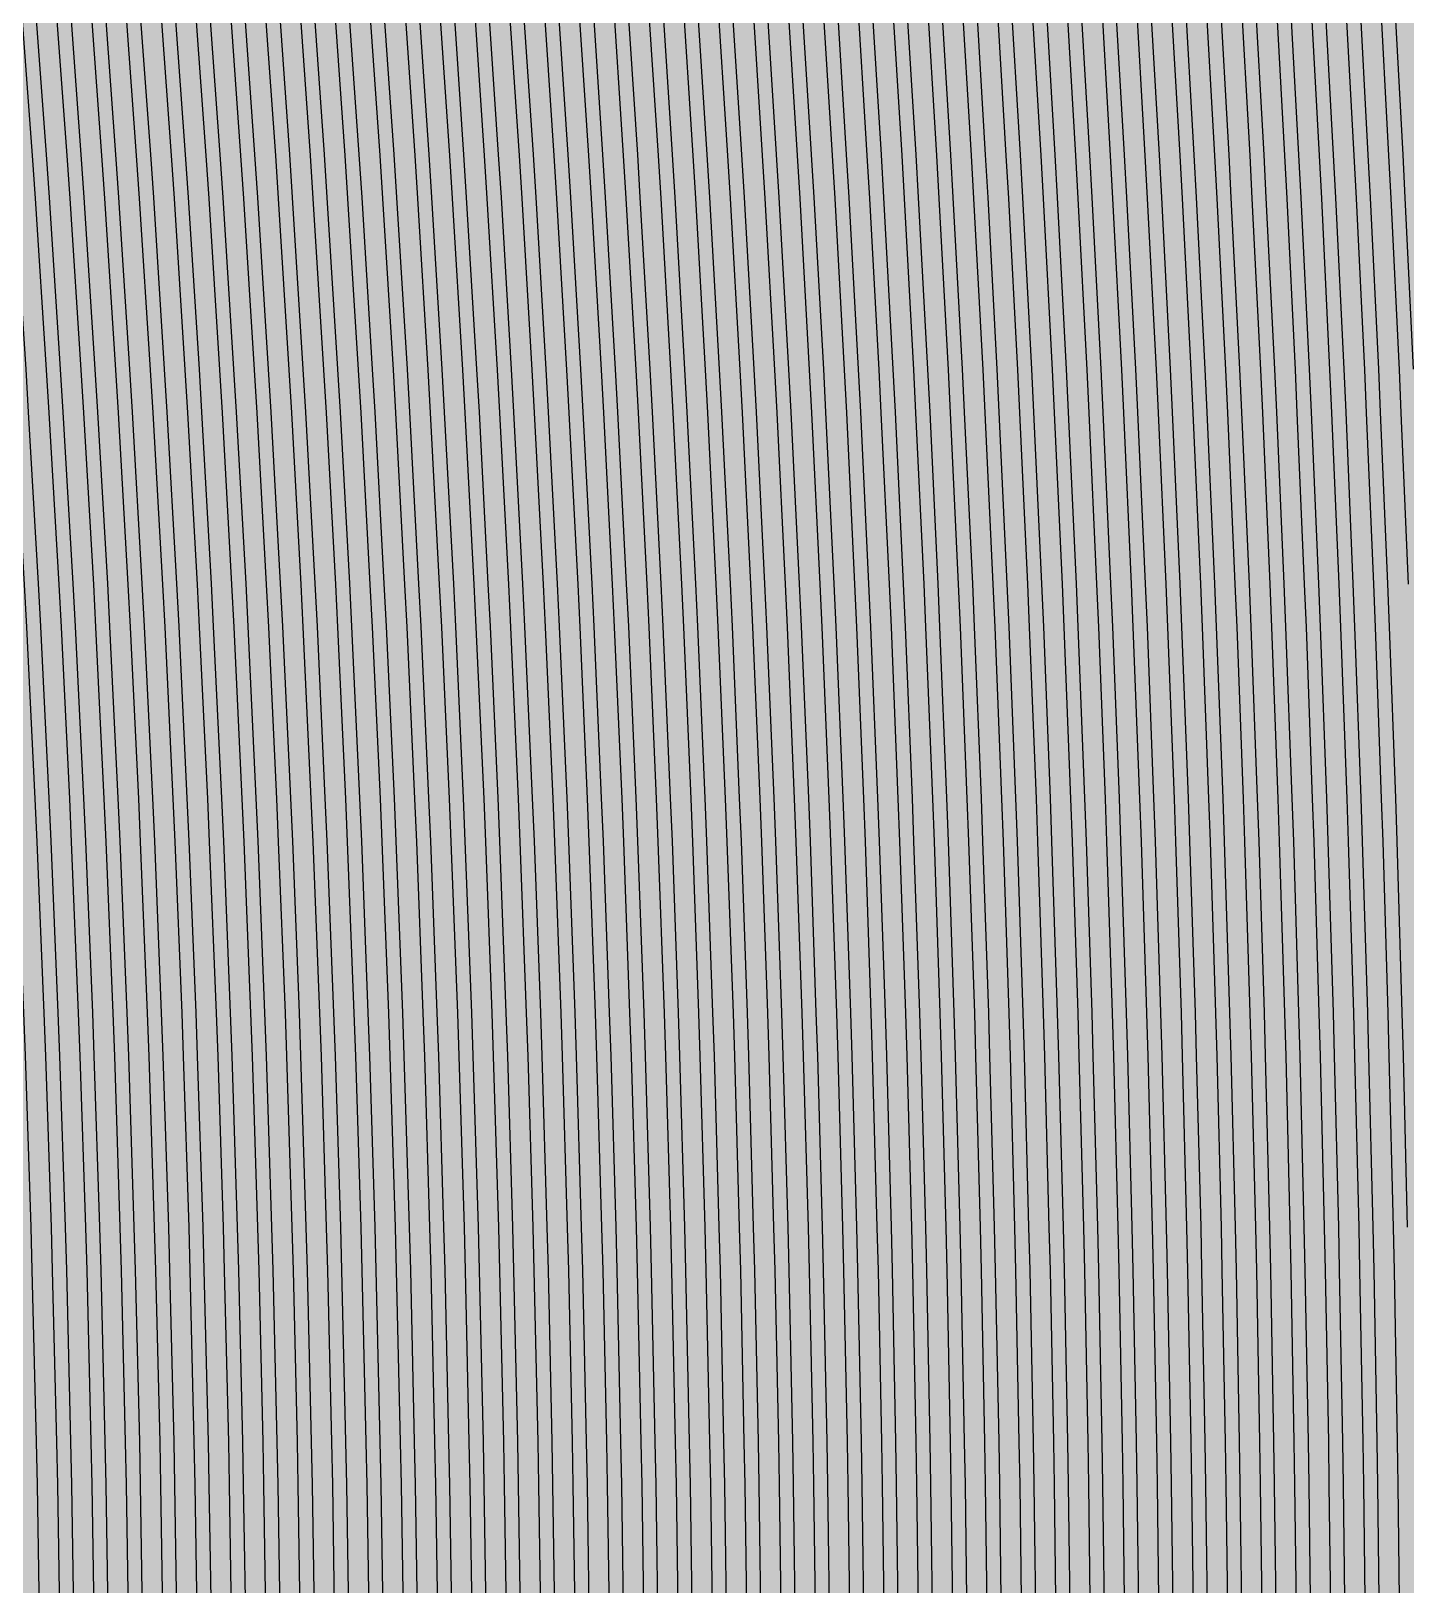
# Model space of a CAD drawing. Header units: metres. Extents: x -7240 to 10960, y -29667 to 1823.
# Drawn here: x 1137.2 to 1337.5, y -17631.3 to -17405 of the extents above; entities that cross this region are included whole.
import ezdxf

# ---------------------------------------------------------------- set-up
doc = ezdxf.new("R2010")
doc.units = ezdxf.units.M
doc.layers.add('Metal1', color=4, linetype='CONTINUOUS')
doc.layers.add('Polyimide', color=7, linetype='CONTINUOUS')

msp = doc.modelspace()

# ---------------------------------------------------------------- hatches: boundary and pattern name
at = {"layer": 'Polyimide'}
msp.add_hatch(color=7, dxfattribs=at).paths.add_polyline_path([(4088.45, -11806.89), (4098.72, -11851.21), (4115.58, -11893.47), (4138.63, -11932.7), (4167.35, -11967.99), (4201.08, -11998.53), (4239.03, -12023.62), (4280.35, -12042.68), (4349.18, -12073.73), (4413.2, -12113.76), (4471.26, -12162.04), (4522.3, -12217.69), (4565.39, -12279.7), (4599.74, -12346.94), (4624.73, -12418.19), (4639.91, -12492.16), (4645, -12567.5), (4639.91, -12642.84), (4624.73, -12716.8), (4599.74, -12788.06), (4565.39, -12855.3), (4522.3, -12917.31), (4471.26, -12972.96), (4413.2, -13021.24), (4349.18, -13061.27), (4280.35, -13092.32), (4239.03, -13111.38), (4201.08, -13136.47), (4167.35, -13167.01), (4138.63, -13202.3), (4115.58, -13241.52), (4098.72, -13283.78), (4088.45, -13328.11), (4085, -13373.48), (4085, -13567.5), (4099.45, -13861.55), (4142.64, -14152.77), (4214.18, -14438.35), (4313.36, -14715.55), (4439.24, -14981.69), (4590.59, -15234.21), (4765.97, -15470.68), (4963.68, -15688.82), (5181.82, -15886.53), (5418.29, -16061.91), (5670.81, -16213.26), (5936.95, -16339.14), (6214.15, -16438.32), (6499.73, -16509.85), (6790.95, -16553.05), (7085, -16567.5), (9960.38, -16567.5), (10038.79, -16571.35), (10116.45, -16582.87), (10192.6, -16601.95), (10266.52, -16628.4), (10337.49, -16661.96), (10404.83, -16702.32), (10467.89, -16749.09), (10526.06, -16801.81), (10578.78, -16859.98), (10625.55, -16923.04), (10665.91, -16990.38), (10699.48, -17061.35), (10725.93, -17135.27), (10745, -17211.43), (10756.52, -17289.08), (10760.38, -17367.5), (10760.38, -21957.3), (10721.61, -22012.91), (10685.97, -22070.59), (10653.58, -22130.14), (10624.53, -22191.39), (10598.92, -22254.16), (10576.82, -22318.25), (10558.3, -22383.46), (10543.41, -22449.6), (10532.21, -22516.46), (10524.72, -22583.84), (10520.97, -22651.53), (10520.97, -22719.32), (10524.72, -22787.01), (10532.21, -22854.38), (10543.41, -22921.24), (10558.3, -22987.38), (10576.82, -23052.6), (10598.92, -23116.68), (10624.53, -23179.45), (10653.58, -23240.71), (10685.97, -23300.26), (10721.61, -23357.93), (10760.38, -23413.54), (10760.38, -28667.5), (10756.52, -28745.91), (10745, -28823.57), (10725.93, -28899.73), (10699.48, -28973.65), (10665.91, -29044.62), (10625.55, -29111.96), (10578.78, -29175.01), (10526.06, -29233.19), (10467.89, -29285.91), (10404.83, -29332.68), (10337.49, -29373.04), (10266.52, -29406.6), (10192.6, -29433.05), (10116.45, -29452.13), (10038.79, -29463.65), (9960.38, -29467.5), (-6239.63, -29467.5), (-6318.04, -29463.65), (-6395.7, -29452.13), (-6471.85, -29433.05), (-6545.77, -29406.6), (-6616.74, -29373.04), (-6684.08, -29332.68), (-6747.14, -29285.91), (-6805.31, -29233.19), (-6858.03, -29175.01), (-6904.8, -29111.96), (-6945.16, -29044.62), (-6978.73, -28973.65), (-7005.18, -28899.73), (-7024.25, -28823.57), (-7035.77, -28745.91), (-7039.63, -28667.5), (-7039.63, -23426.32), (-6999.36, -23370.07), (-6962.33, -23311.63), (-6928.66, -23251.2), (-6898.45, -23188.96), (-6871.81, -23125.12), (-6848.81, -23059.88), (-6829.53, -22993.44), (-6814.04, -22926.02), (-6802.37, -22857.83), (-6794.57, -22789.09), (-6790.67, -22720.02), (-6790.67, -22650.84), (-6794.57, -22581.77), (-6802.37, -22513.03), (-6814.04, -22444.84), (-6829.53, -22377.42), (-6848.81, -22310.98), (-6871.81, -22245.74), (-6898.45, -22181.89), (-6928.66, -22119.66), (-6962.33, -22059.22), (-6999.36, -22000.79), (-7039.63, -21944.54), (-7039.63, -17367.5), (-7035.77, -17289.08), (-7024.25, -17211.43), (-7005.18, -17135.27), (-6978.73, -17061.35), (-6945.16, -16990.38), (-6904.8, -16923.04), (-6858.03, -16859.98), (-6805.31, -16801.81), (-6747.14, -16749.09), (-6684.08, -16702.32), (-6616.74, -16661.96), (-6545.77, -16628.4), (-6471.85, -16601.95), (-6395.7, -16582.87), (-6318.04, -16571.35), (-6239.63, -16567.5), (-3334, -16567.5), (-3039.95, -16553.05), (-2748.73, -16509.85), (-2463.15, -16438.32), (-2185.95, -16339.14), (-1919.81, -16213.26), (-1667.29, -16061.91), (-1430.82, -15886.53), (-1212.68, -15688.82), (-1014.97, -15470.68), (-839.59, -15234.21), (-688.24, -14981.69), (-562.36, -14715.55), (-463.18, -14438.35), (-391.64, -14152.77), (-348.45, -13861.55), (-334, -13567.5), (-334, -13373.48), (-337.45, -13328.11), (-347.72, -13283.78), (-364.58, -13241.52), (-387.63, -13202.3), (-416.35, -13167.01), (-450.08, -13136.47), (-488.03, -13111.38), (-529.35, -13092.32), (-529.35, -13092.32), (-598.18, -13061.27), (-662.2, -13021.24), (-720.26, -12972.96), (-771.3, -12917.31), (-814.39, -12855.3), (-848.74, -12788.06), (-873.73, -12716.8), (-888.91, -12642.84), (-894, -12567.5), (-888.91, -12492.16), (-873.73, -12418.19), (-848.74, -12346.94), (-814.39, -12279.7), (-771.3, -12217.69), (-720.26, -12162.04), (-662.2, -12113.76), (-598.18, -12073.73), (-529.35, -12042.68), (-488.03, -12023.62), (-450.08, -11998.53), (-416.35, -11967.99), (-387.63, -11932.7), (-364.58, -11893.47), (-347.72, -11851.21), (-337.45, -11806.89), (-334, -11761.52), (-334, -11074.31), (-337.45, -11028.94), (-347.72, -10984.62), (-364.58, -10942.36), (-387.63, -10903.13), (-416.35, -10867.84), (-450.08, -10837.3), (-488.03, -10812.21), (-529.35, -10793.16), (-529.35, -10793.16), (-598.18, -10762.1), (-662.2, -10722.07), (-720.26, -10673.8), (-771.3, -10618.15), (-814.39, -10556.13), (-848.74, -10488.89), (-873.73, -10417.64), (-888.91, -10343.67), (-894, -10268.33), (-888.91, -10192.99), (-873.73, -10119.03), (-848.74, -10047.77), (-814.39, -9980.53), (-771.3, -9918.52), (-720.26, -9862.87), (-662.2, -9814.59), (-598.18, -9774.56), (-529.35, -9743.51), (-488.03, -9724.45), (-450.08, -9699.36), (-416.35, -9668.82), (-387.63, -9633.53), (-364.58, -9594.31), (-347.72, -9552.05), (-337.45, -9507.72), (-334, -9462.35), (-334, -8775.14), (-337.45, -8729.78), (-347.72, -8685.45), (-364.58, -8643.19), (-387.63, -8603.96), (-416.35, -8568.68), (-450.08, -8538.14), (-488.03, -8513.05), (-529.35, -8493.99), (-529.35, -8493.99), (-598.18, -8462.94), (-662.2, -8422.91), (-720.26, -8374.63), (-771.3, -8318.98), (-814.39, -8256.97), (-848.74, -8189.73), (-873.73, -8118.47), (-888.91, -8044.5), (-894, -7969.17), (-888.91, -7893.83), (-873.73, -7819.86), (-848.74, -7748.61), (-814.39, -7681.36), (-771.3, -7619.35), (-720.26, -7563.7), (-662.2, -7515.42), (-598.18, -7475.4), (-529.35, -7444.34), (-529.35, -7444.34), (-488.03, -7425.28), (-450.08, -7400.2), (-416.35, -7369.66), (-387.63, -7334.37), (-364.58, -7295.14), (-347.72, -7252.88), (-337.45, -7208.56), (-334, -7163.19), (-334, -6475.98), (-337.45, -6430.61), (-347.72, -6386.29), (-364.58, -6344.02), (-387.63, -6304.8), (-416.35, -6269.51), (-450.08, -6238.97), (-488.03, -6213.88), (-529.35, -6194.82), (-529.35, -6194.82), (-598.18, -6163.77), (-662.2, -6123.74), (-720.26, -6075.46), (-771.3, -6019.81), (-814.39, -5957.8), (-848.74, -5890.56), (-873.73, -5819.31), (-888.91, -5745.34), (-894, -5670), (-888.91, -5594.66), (-873.73, -5520.69), (-848.74, -5449.44), (-814.39, -5382.2), (-771.3, -5320.19), (-720.26, -5264.54), (-662.2, -5216.26), (-598.18, -5176.23), (-529.35, -5145.18), (-529.35, -5145.18), (-488.03, -5126.12), (-450.08, -5101.03), (-416.35, -5070.49), (-387.63, -5035.2), (-364.58, -4995.98), (-347.72, -4953.71), (-337.45, -4909.39), (-334, -4864.02), (-334, 380), (-334, 1522.5), (-289, 1522.5), (-288.78, 1515.63), (-288.1, 1508.79), (-286.98, 1502.02), (-285.42, 1495.32), (-283.43, 1488.75), (-281.01, 1482.32), (-278.17, 1476.06), (-274.93, 1470), (-271.3, 1464.17), (-267.3, 1458.58), (-262.94, 1453.27), (-258.25, 1448.25), (-253.23, 1443.56), (-247.92, 1439.2), (-242.33, 1435.2), (-236.5, 1431.57), (-230.44, 1428.33), (-224.18, 1425.49), (-217.75, 1423.07), (-211.18, 1421.08), (-204.48, 1419.52), (-197.71, 1418.4), (-190.87, 1417.72), (-184, 1417.5), (-177.13, 1417.72), (-170.29, 1418.4), (-163.52, 1419.52), (-156.82, 1421.08), (-150.25, 1423.07), (-143.82, 1425.49), (-137.56, 1428.33), (-131.5, 1431.57), (-125.67, 1435.2), (-120.08, 1439.2), (-114.77, 1443.56), (-109.75, 1448.25), (-105.06, 1453.27), (-100.7, 1458.58), (-96.7, 1464.17), (-93.07, 1470), (-89.83, 1476.06), (-86.99, 1482.32), (-84.57, 1488.75), (-82.58, 1495.32), (-81.02, 1502.02), (-79.9, 1508.79), (-79.22, 1515.63), (-79, 1522.5), (1786, 1522.5), (3835, 1522.5), (3835.21, 1529.04), (3835.86, 1535.55), (3836.92, 1542.01), (3838.41, 1548.38), (3840.31, 1554.64), (3842.61, 1560.77), (3845.31, 1566.73), (3848.4, 1572.5), (3851.85, 1578.06), (3855.66, 1583.38), (3859.82, 1588.43), (3864.29, 1593.21), (3869.07, 1597.68), (3874.12, 1601.84), (3879.44, 1605.65), (3885, 1609.1), (3890.77, 1612.19), (3896.73, 1614.89), (3902.86, 1617.19), (3909.12, 1619.09), (3915.49, 1620.58), (3921.95, 1621.64), (3928.46, 1622.29), (3935, 1622.5), (3941.54, 1622.29), (3948.05, 1621.64), (3954.51, 1620.58), (3960.88, 1619.09), (3967.14, 1617.19), (3973.27, 1614.89), (3979.23, 1612.19), (3985, 1609.1), (3990.56, 1605.65), (3995.88, 1601.84), (4000.93, 1597.68), (4005.71, 1593.21), (4010.18, 1588.43), (4014.34, 1583.38), (4018.15, 1578.06), (4021.6, 1572.5), (4024.69, 1566.73), (4027.39, 1560.77), (4029.69, 1554.64), (4031.59, 1548.38), (4033.08, 1542.01), (4034.14, 1535.55), (4034.79, 1529.04), (4035, 1522.5), (4085, 1522.5), (4085, 380), (4085, 330), (4085, -4864.02), (4088.45, -4909.39), (4098.72, -4953.71), (4115.58, -4995.98), (4138.63, -5035.2), (4167.35, -5070.49), (4201.08, -5101.03), (4239.03, -5126.12), (4280.35, -5145.18), (4280.35, -5145.18), (4349.18, -5176.23), (4413.2, -5216.26), (4471.26, -5264.54), (4522.3, -5320.19), (4565.39, -5382.2), (4599.74, -5449.44), (4624.73, -5520.69), (4639.91, -5594.66), (4645, -5670), (4639.91, -5745.34), (4624.73, -5819.31), (4599.74, -5890.56), (4565.39, -5957.8), (4522.3, -6019.81), (4471.26, -6075.46), (4413.2, -6123.74), (4349.18, -6163.77), (4280.35, -6194.82), (4239.03, -6213.88), (4201.08, -6238.97), (4167.35, -6269.51), (4138.63, -6304.8), (4115.58, -6344.02), (4098.72, -6386.29), (4088.45, -6430.61), (4085, -6475.98), (4085, -11761.52), (4088.45, -11806.89)])

# ---------------------------------------------------------------- linework, layer by layer
at = {"layer": 'Metal1'}
for points in [[(1127.38, -17397.95), (1129.25, -17422.94), (1129.7, -17429.2), (1131.36, -17454.19), (1131.75, -17460.45), (1133.2, -17485.44), (1133.54, -17491.7), (1134.78, -17516.69), (1135.07, -17522.95), (1136.11, -17547.94), (1136.34, -17554.19), (1137.17, -17579.19), (1137.35, -17585.44), (1137.97, -17610.44), (1138.1, -17616.69), (1138.51, -17641.69), (1138.59, -17647.94), (1138.8, -17672.94), (1138.82, -17679.19), (1138.87, -17704.18), (1138.87, -18191.69)], [(1141.87, -18191.69), (1141.87, -17704.18), (1141.82, -17679.19), (1141.8, -17672.95), (1141.59, -17647.96), (1141.52, -17641.72), (1141.11, -17616.73), (1140.98, -17610.48), (1140.36, -17585.5), (1140.19, -17579.25), (1139.37, -17554.26), (1139.14, -17548.02), (1138.11, -17523.03), (1137.83, -17516.78), (1136.6, -17491.8), (1136.26, -17485.55), (1134.83, -17460.57), (1134.44, -17454.32), (1132.8, -17429.34), (1132.36, -17423.09), (1130.51, -17398.11)], [(1132.5, -17397.95), (1134.35, -17422.94), (1134.79, -17429.2), (1136.44, -17454.19), (1136.82, -17460.45), (1138.26, -17485.44), (1138.59, -17491.7), (1139.83, -17516.69), (1140.11, -17522.95), (1141.13, -17547.94), (1141.36, -17554.2), (1142.18, -17579.19), (1142.36, -17585.44), (1142.98, -17610.44), (1143.11, -17616.69), (1143.52, -17641.69), (1143.59, -17647.94), (1143.8, -17672.94), (1143.82, -17679.19), (1143.87, -17704.18), (1143.87, -18191.69)], [(1146.88, -18191.69), (1146.88, -17704.18), (1146.82, -17679.19), (1146.8, -17672.95), (1146.59, -17647.96), (1146.52, -17641.72), (1146.11, -17616.73), (1145.98, -17610.48), (1145.37, -17585.5), (1145.2, -17579.25), (1144.38, -17554.26), (1144.15, -17548.02), (1143.13, -17523.03), (1142.85, -17516.78), (1141.63, -17491.8), (1141.3, -17485.55), (1139.87, -17460.57), (1139.49, -17454.32), (1137.85, -17429.34), (1137.42, -17423.09), (1135.58, -17398.11)], [(1137.57, -17397.95), (1139.41, -17422.94), (1139.85, -17429.2), (1141.48, -17454.19), (1141.87, -17460.45), (1143.3, -17485.44), (1143.63, -17491.7), (1144.85, -17516.69), (1145.13, -17522.95), (1146.15, -17547.94), (1146.38, -17554.2), (1147.2, -17579.19), (1147.37, -17585.44), (1147.98, -17610.44), (1148.11, -17616.69), (1148.52, -17641.69), (1148.59, -17647.94), (1148.8, -17672.94), (1148.82, -17679.19), (1148.88, -17704.18), (1148.88, -18191.69)], [(1151.87, -18191.69), (1151.87, -17704.18), (1151.82, -17679.19), (1151.8, -17672.95), (1151.6, -17647.96), (1151.52, -17641.72), (1151.12, -17616.73), (1150.99, -17610.48), (1150.38, -17585.5), (1150.21, -17579.25), (1149.4, -17554.26), (1149.17, -17548.02), (1148.16, -17523.03), (1147.88, -17516.78), (1146.67, -17491.8), (1146.34, -17485.55), (1144.92, -17460.57), (1144.54, -17454.32), (1142.91, -17429.34), (1142.48, -17423.09), (1140.65, -17398.1)], [(1142.65, -17397.95), (1144.48, -17422.94), (1144.91, -17429.2), (1146.53, -17454.19), (1146.91, -17460.45), (1148.33, -17485.44), (1148.66, -17491.7), (1149.88, -17516.69), (1150.16, -17522.95), (1151.17, -17547.94), (1151.4, -17554.2), (1152.21, -17579.19), (1152.38, -17585.44), (1152.99, -17610.44), (1153.12, -17616.69), (1153.52, -17641.69), (1153.6, -17647.94), (1153.8, -17672.94), (1153.82, -17679.19), (1153.87, -17704.18), (1153.87, -18191.69)], [(1156.87, -18191.69), (1156.87, -17704.18), (1156.82, -17679.19), (1156.8, -17672.95), (1156.6, -17647.96), (1156.52, -17641.72), (1156.12, -17616.73), (1156, -17610.48), (1155.39, -17585.5), (1155.22, -17579.25), (1154.41, -17554.26), (1154.19, -17548.02), (1153.18, -17523.03), (1152.91, -17516.78), (1151.7, -17491.8), (1151.37, -17485.55), (1149.96, -17460.57), (1149.58, -17454.32), (1147.97, -17429.34), (1147.54, -17423.09), (1145.73, -17398.1)], [(1147.72, -17397.95), (1149.54, -17422.94), (1149.97, -17429.2), (1151.58, -17454.19), (1151.96, -17460.45), (1153.37, -17485.44), (1153.7, -17491.7), (1154.9, -17516.69), (1155.18, -17522.95), (1156.19, -17547.94), (1156.41, -17554.2), (1157.22, -17579.19), (1157.39, -17585.44), (1158, -17610.44), (1158.12, -17616.69), (1158.52, -17641.69), (1158.6, -17647.94), (1158.8, -17672.94), (1158.82, -17679.19), (1158.87, -17704.18), (1158.87, -18191.69)], [(1161.87, -18191.69), (1161.87, -17704.18), (1161.82, -17679.19), (1161.8, -17672.95), (1161.6, -17647.96), (1161.53, -17641.72), (1161.13, -17616.73), (1161, -17610.48), (1160.4, -17585.5), (1160.23, -17579.25), (1159.43, -17554.26), (1159.21, -17548.02), (1158.21, -17523.03), (1157.93, -17516.78), (1156.73, -17491.8), (1156.41, -17485.55), (1155.01, -17460.57), (1154.63, -17454.32), (1153.03, -17429.34), (1152.6, -17423.08), (1150.8, -17398.1)], [(1152.79, -17397.96), (1154.6, -17422.94), (1155.03, -17429.2), (1156.63, -17454.19), (1157, -17460.45), (1158.41, -17485.44), (1158.73, -17491.7), (1159.93, -17516.69), (1160.21, -17522.95), (1161.2, -17547.94), (1161.43, -17554.2), (1162.23, -17579.19), (1162.4, -17585.44), (1163, -17610.44), (1163.13, -17616.69), (1163.53, -17641.69), (1163.6, -17647.94), (1163.8, -17672.94), (1163.82, -17679.19), (1163.87, -17704.18), (1163.87, -18191.69)], [(1166.88, -18191.69), (1166.88, -17704.18), (1166.83, -17679.19), (1166.8, -17672.95), (1166.6, -17647.96), (1166.53, -17641.72), (1166.13, -17616.73), (1166.01, -17610.48), (1165.41, -17585.5), (1165.24, -17579.25), (1164.45, -17554.26), (1164.22, -17548.02), (1163.23, -17523.03), (1162.96, -17516.78), (1161.77, -17491.8), (1161.44, -17485.55), (1160.05, -17460.57), (1159.68, -17454.32), (1158.09, -17429.33), (1157.67, -17423.08), (1155.87, -17398.1)], [(1157.87, -17397.96), (1159.66, -17422.95), (1160.08, -17429.2), (1161.68, -17454.19), (1162.05, -17460.45), (1163.44, -17485.44), (1163.76, -17491.7), (1164.96, -17516.69), (1165.23, -17522.95), (1166.22, -17547.94), (1166.45, -17554.2), (1167.24, -17579.19), (1167.41, -17585.44), (1168.01, -17610.44), (1168.13, -17616.69), (1168.53, -17641.69), (1168.6, -17647.94), (1168.8, -17672.94), (1168.83, -17679.19), (1168.88, -17704.18), (1168.88, -18191.69)], [(1171.88, -18191.69), (1171.88, -17704.18), (1171.83, -17679.19), (1171.8, -17672.95), (1171.6, -17647.96), (1171.53, -17641.72), (1171.14, -17616.73), (1171.01, -17610.48), (1170.42, -17585.5), (1170.25, -17579.25), (1169.46, -17554.26), (1169.24, -17548.02), (1168.26, -17523.03), (1167.98, -17516.78), (1166.8, -17491.8), (1166.48, -17485.55), (1165.1, -17460.57), (1164.73, -17454.32), (1163.15, -17429.33), (1162.73, -17423.08), (1160.95, -17398.1)], [(1162.94, -17397.96), (1164.72, -17422.95), (1165.14, -17429.2), (1166.72, -17454.19), (1167.1, -17460.45), (1168.48, -17485.44), (1168.8, -17491.7), (1169.98, -17516.69), (1170.25, -17522.95), (1171.24, -17547.94), (1171.46, -17554.2), (1172.25, -17579.19), (1172.42, -17585.44), (1173.01, -17610.44), (1173.14, -17616.69), (1173.53, -17641.69), (1173.6, -17647.94), (1173.8, -17672.94), (1173.83, -17679.19), (1173.88, -17704.18), (1173.88, -18191.69)], [(1176.87, -18191.69), (1176.87, -17704.18), (1176.83, -17679.19), (1176.8, -17672.95), (1176.61, -17647.96), (1176.53, -17641.72), (1176.14, -17616.73), (1176.02, -17610.48), (1175.43, -17585.5), (1175.26, -17579.25), (1174.48, -17554.26), (1174.26, -17548.02), (1173.28, -17523.03), (1173.01, -17516.78), (1171.84, -17491.8), (1171.52, -17485.55), (1170.14, -17460.57), (1169.78, -17454.32), (1168.21, -17429.33), (1167.79, -17423.08), (1166.02, -17398.1)], [(1168.01, -17397.96), (1169.78, -17422.95), (1170.2, -17429.2), (1171.77, -17454.19), (1172.14, -17460.45), (1173.51, -17485.44), (1173.83, -17491.7), (1175.01, -17516.69), (1175.28, -17522.95), (1176.26, -17547.94), (1176.48, -17554.2), (1177.26, -17579.19), (1177.43, -17585.44), (1178.02, -17610.44), (1178.14, -17616.69), (1178.53, -17641.69), (1178.61, -17647.94), (1178.8, -17672.94), (1178.83, -17679.19), (1178.87, -17704.18), (1178.87, -18191.69)], [(1181.88, -18191.69), (1181.88, -17704.18), (1181.83, -17679.19), (1181.8, -17672.95), (1181.61, -17647.96), (1181.53, -17641.72), (1181.15, -17616.73), (1181.02, -17610.48), (1180.44, -17585.5), (1180.27, -17579.25), (1179.5, -17554.26), (1179.28, -17548.02), (1178.3, -17523.03), (1178.04, -17516.78), (1176.87, -17491.8), (1176.55, -17485.55), (1175.19, -17460.57), (1174.82, -17454.32), (1173.26, -17429.33), (1172.85, -17423.08), (1171.09, -17398.1)], [(1173.09, -17397.96), (1174.84, -17422.95), (1175.26, -17429.2), (1176.82, -17454.2), (1177.19, -17460.45), (1178.55, -17485.44), (1178.87, -17491.7), (1180.03, -17516.69), (1180.3, -17522.95), (1181.28, -17547.94), (1181.49, -17554.2), (1182.27, -17579.19), (1182.44, -17585.44), (1183.02, -17610.44), (1183.15, -17616.69), (1183.53, -17641.69), (1183.61, -17647.94), (1183.8, -17672.94), (1183.83, -17679.19), (1183.88, -17704.18), (1183.88, -18191.69)], [(1186.88, -18191.69), (1186.88, -17704.18), (1186.83, -17679.19), (1186.8, -17672.95), (1186.61, -17647.96), (1186.54, -17641.72), (1186.15, -17616.73), (1186.03, -17610.48), (1185.45, -17585.49), (1185.28, -17579.25), (1184.51, -17554.26), (1184.29, -17548.02), (1183.33, -17523.03), (1183.06, -17516.78), (1181.9, -17491.8), (1181.59, -17485.55), (1180.23, -17460.57), (1179.87, -17454.32), (1178.32, -17429.33), (1177.91, -17423.08), (1176.16, -17398.1)], [(1178.16, -17397.96), (1179.91, -17422.95), (1180.32, -17429.21), (1181.87, -17454.2), (1182.23, -17460.45), (1183.59, -17485.44), (1183.9, -17491.7), (1185.06, -17516.69), (1185.33, -17522.95), (1186.29, -17547.94), (1186.51, -17554.2), (1187.28, -17579.19), (1187.45, -17585.44), (1188.03, -17610.44), (1188.15, -17616.69), (1188.54, -17641.69), (1188.61, -17647.94), (1188.8, -17672.94), (1188.83, -17679.19), (1188.88, -17704.18), (1188.88, -18191.69)], [(1191.88, -18191.69), (1191.88, -17704.18), (1191.83, -17679.19), (1191.8, -17672.95), (1191.61, -17647.96), (1191.54, -17641.72), (1191.16, -17616.73), (1191.04, -17610.48), (1190.46, -17585.49), (1190.29, -17579.25), (1189.53, -17554.26), (1189.31, -17548.01), (1188.35, -17523.03), (1188.09, -17516.78), (1186.94, -17491.8), (1186.63, -17485.55), (1185.28, -17460.56), (1184.92, -17454.32), (1183.38, -17429.33), (1182.97, -17423.08), (1181.24, -17398.1)], [(1183.23, -17397.96), (1184.97, -17422.95), (1185.38, -17429.21), (1186.92, -17454.2), (1187.28, -17460.45), (1188.62, -17485.44), (1188.94, -17491.7), (1190.09, -17516.69), (1190.35, -17522.95), (1191.31, -17547.94), (1191.53, -17554.2), (1192.29, -17579.19), (1192.46, -17585.44), (1193.04, -17610.44), (1193.16, -17616.69), (1193.54, -17641.69), (1193.61, -17647.94), (1193.8, -17672.94), (1193.83, -17679.19), (1193.88, -17704.18), (1193.88, -18191.69)], [(1196.87, -18191.69), (1196.87, -17704.18), (1196.83, -17679.19), (1196.8, -17672.95), (1196.61, -17647.96), (1196.54, -17641.71), (1196.16, -17616.73), (1196.04, -17610.48), (1195.48, -17585.49), (1195.31, -17579.25), (1194.55, -17554.26), (1194.34, -17548.01), (1193.39, -17523.03), (1193.12, -17516.78), (1191.98, -17491.8), (1191.67, -17485.55), (1190.34, -17460.56), (1189.99, -17454.31), (1188.46, -17429.33), (1188.06, -17423.08), (1186.34, -17398.1)], [(1188.33, -17397.96), (1190.05, -17422.95), (1190.46, -17429.21), (1191.98, -17454.2), (1192.34, -17460.45), (1193.67, -17485.45), (1193.98, -17491.7), (1195.12, -17516.69), (1195.38, -17522.95), (1196.33, -17547.94), (1196.55, -17554.2), (1197.31, -17579.19), (1197.47, -17585.45), (1198.04, -17610.44), (1198.16, -17616.69), (1198.54, -17641.69), (1198.61, -17647.94), (1198.8, -17672.94), (1198.83, -17679.19), (1198.87, -17704.18), (1198.87, -18191.69)], [(1201.88, -18191.69), (1201.88, -17704.18), (1201.83, -17679.19), (1201.8, -17672.95), (1201.62, -17647.96), (1201.55, -17641.71), (1201.17, -17616.73), (1201.05, -17610.48), (1200.49, -17585.49), (1200.33, -17579.25), (1199.58, -17554.26), (1199.36, -17548.01), (1198.43, -17523.03), (1198.17, -17516.78), (1197.04, -17491.8), (1196.73, -17485.55), (1195.42, -17460.56), (1195.06, -17454.31), (1193.56, -17429.33), (1193.16, -17423.08), (1191.46, -17398.1)], [(1193.45, -17397.96), (1195.15, -17422.95), (1195.55, -17429.21), (1197.06, -17454.2), (1197.41, -17460.45), (1198.73, -17485.45), (1199.04, -17491.7), (1200.17, -17516.69), (1200.42, -17522.95), (1201.36, -17547.94), (1201.57, -17554.2), (1202.33, -17579.19), (1202.49, -17585.45), (1203.05, -17610.44), (1203.17, -17616.69), (1203.55, -17641.69), (1203.62, -17647.94), (1203.8, -17672.94), (1203.83, -17679.19), (1203.88, -17704.18), (1203.88, -18191.69)], [(1206.88, -18191.69), (1206.88, -17704.18), (1206.83, -17679.19), (1206.8, -17672.95), (1206.62, -17647.96), (1206.55, -17641.71), (1206.18, -17616.73), (1206.06, -17610.48), (1205.5, -17585.49), (1205.34, -17579.25), (1204.59, -17554.26), (1204.38, -17548.01), (1203.45, -17523.03), (1203.19, -17516.78), (1202.07, -17491.8), (1201.77, -17485.55), (1200.46, -17460.56), (1200.11, -17454.31), (1198.61, -17429.33), (1198.22, -17423.08), (1196.53, -17398.1)], [(1198.53, -17397.96), (1200.21, -17422.95), (1200.61, -17429.21), (1202.11, -17454.2), (1202.46, -17460.45), (1203.77, -17485.45), (1204.07, -17491.7), (1205.19, -17516.69), (1205.45, -17522.95), (1206.38, -17547.94), (1206.59, -17554.2), (1207.34, -17579.19), (1207.5, -17585.45), (1208.06, -17610.44), (1208.18, -17616.69), (1208.55, -17641.69), (1208.62, -17647.94), (1208.8, -17672.94), (1208.83, -17679.19), (1208.88, -17704.18), (1208.88, -18191.69)], [(1211.88, -18191.69), (1211.88, -17704.18), (1211.83, -17679.19), (1211.81, -17672.95), (1211.62, -17647.96), (1211.55, -17641.71), (1211.18, -17616.73), (1211.07, -17610.48), (1210.51, -17585.49), (1210.35, -17579.25), (1209.61, -17554.26), (1209.4, -17548.01), (1208.47, -17523.03), (1208.22, -17516.78), (1207.11, -17491.8), (1206.81, -17485.55), (1205.51, -17460.56), (1205.16, -17454.31), (1203.67, -17429.33), (1203.28, -17423.08), (1201.6, -17398.1)], [(1203.6, -17397.96), (1205.27, -17422.95), (1205.67, -17429.21), (1207.16, -17454.2), (1207.5, -17460.46), (1208.8, -17485.45), (1209.11, -17491.7), (1210.22, -17516.69), (1210.47, -17522.95), (1211.4, -17547.94), (1211.61, -17554.2), (1212.35, -17579.19), (1212.51, -17585.45), (1213.06, -17610.44), (1213.18, -17616.69), (1213.55, -17641.69), (1213.62, -17647.94), (1213.81, -17672.94), (1213.83, -17679.19), (1213.88, -17704.18), (1213.88, -18191.69)], [(1216.87, -18191.69), (1216.87, -17704.18), (1216.83, -17679.19), (1216.81, -17672.95), (1216.62, -17647.96), (1216.55, -17641.71), (1216.19, -17616.73), (1216.07, -17610.48), (1215.52, -17585.49), (1215.36, -17579.25), (1214.62, -17554.26), (1214.42, -17548.01), (1213.5, -17523.03), (1213.25, -17516.78), (1212.14, -17491.79), (1211.84, -17485.55), (1210.55, -17460.56), (1210.21, -17454.31), (1208.73, -17429.33), (1208.34, -17423.08), (1206.68, -17398.1)], [(1208.67, -17397.96), (1210.34, -17422.95), (1210.73, -17429.21), (1212.2, -17454.2), (1212.55, -17460.46), (1213.84, -17485.45), (1214.14, -17491.7), (1215.24, -17516.7), (1215.5, -17522.95), (1216.42, -17547.94), (1216.62, -17554.2), (1217.36, -17579.19), (1217.52, -17585.45), (1218.07, -17610.44), (1218.19, -17616.69), (1218.55, -17641.69), (1218.62, -17647.94), (1218.81, -17672.94), (1218.83, -17679.19), (1218.87, -17704.18), (1218.87, -18191.69)], [(1221.87, -18191.69), (1221.87, -17704.18), (1221.83, -17679.19), (1221.81, -17672.95), (1221.62, -17647.96), (1221.56, -17641.71), (1221.19, -17616.73), (1221.08, -17610.48), (1220.53, -17585.49), (1220.37, -17579.25), (1219.64, -17554.26), (1219.44, -17548.01), (1218.52, -17523.03), (1218.27, -17516.78), (1217.18, -17491.79), (1216.88, -17485.55), (1215.6, -17460.56), (1215.25, -17454.31), (1213.79, -17429.33), (1213.4, -17423.08), (1211.75, -17398.1)], [(1213.75, -17397.96), (1215.4, -17422.95), (1215.79, -17429.21), (1217.25, -17454.2), (1217.6, -17460.46), (1218.88, -17485.45), (1219.17, -17491.7), (1220.27, -17516.7), (1220.52, -17522.95), (1221.43, -17547.94), (1221.64, -17554.2), (1222.37, -17579.19), (1222.53, -17585.45), (1223.08, -17610.44), (1223.19, -17616.69), (1223.56, -17641.69), (1223.62, -17647.94), (1223.81, -17672.94), (1223.83, -17679.19), (1223.87, -17704.18), (1223.87, -18191.69)], [(1226.87, -18191.69), (1226.87, -17704.18), (1226.83, -17679.19), (1226.81, -17672.95), (1226.63, -17647.96), (1226.56, -17641.71), (1226.2, -17616.73), (1226.08, -17610.48), (1225.54, -17585.49), (1225.38, -17579.25), (1224.66, -17554.26), (1224.45, -17548.01), (1223.55, -17523.03), (1223.3, -17516.78), (1222.21, -17491.79), (1221.91, -17485.55), (1220.64, -17460.56), (1220.3, -17454.31), (1218.85, -17429.33), (1218.46, -17423.08), (1216.82, -17398.1)], [(1218.82, -17397.96), (1220.46, -17422.95), (1220.85, -17429.21), (1222.3, -17454.2), (1222.64, -17460.46), (1223.91, -17485.45), (1224.21, -17491.7), (1225.3, -17516.7), (1225.55, -17522.95), (1226.45, -17547.94), (1226.66, -17554.2), (1227.38, -17579.19), (1227.54, -17585.45), (1228.08, -17610.44), (1228.2, -17616.69), (1228.56, -17641.69), (1228.63, -17647.94), (1228.81, -17672.94), (1228.83, -17679.19), (1228.87, -17704.18), (1228.87, -18191.69)], [(1231.88, -18191.69), (1231.88, -17704.18), (1231.83, -17679.19), (1231.81, -17672.95), (1231.63, -17647.96), (1231.56, -17641.71), (1231.2, -17616.73), (1231.09, -17610.48), (1230.55, -17585.49), (1230.39, -17579.25), (1229.67, -17554.26), (1229.47, -17548.01), (1228.57, -17523.03), (1228.32, -17516.78), (1227.24, -17491.79), (1226.95, -17485.55), (1225.69, -17460.56), (1225.35, -17454.31), (1223.91, -17429.33), (1223.52, -17423.08), (1221.9, -17398.09)], [(1223.89, -17397.96), (1225.52, -17422.95), (1225.9, -17429.21), (1227.35, -17454.2), (1227.69, -17460.46), (1228.95, -17485.45), (1229.24, -17491.7), (1230.32, -17516.7), (1230.57, -17522.95), (1231.47, -17547.94), (1231.67, -17554.2), (1232.39, -17579.19), (1232.55, -17585.45), (1233.09, -17610.44), (1233.2, -17616.69), (1233.56, -17641.69), (1233.63, -17647.94), (1233.81, -17672.94), (1233.83, -17679.19), (1233.88, -17704.18), (1233.88, -18191.69)], [(1236.87, -18191.69), (1236.87, -17704.18), (1236.83, -17679.19), (1236.81, -17672.95), (1236.63, -17647.96), (1236.56, -17641.71), (1236.21, -17616.73), (1236.09, -17610.48), (1235.56, -17585.49), (1235.4, -17579.25), (1234.69, -17554.26), (1234.49, -17548.01), (1233.6, -17523.03), (1233.35, -17516.78), (1232.28, -17491.79), (1231.99, -17485.54), (1230.73, -17460.56), (1230.4, -17454.31), (1228.97, -17429.33), (1228.58, -17423.08), (1226.97, -17398.09)], [(1228.97, -17397.96), (1230.58, -17422.95), (1230.96, -17429.21), (1232.4, -17454.2), (1232.73, -17460.46), (1233.98, -17485.45), (1234.28, -17491.7), (1235.35, -17516.7), (1235.59, -17522.95), (1236.49, -17547.94), (1236.69, -17554.2), (1237.4, -17579.19), (1237.56, -17585.45), (1238.09, -17610.44), (1238.21, -17616.69), (1238.56, -17641.69), (1238.63, -17647.94), (1238.81, -17672.94), (1238.83, -17679.19), (1238.87, -17704.18), (1238.87, -18191.69)], [(1241.87, -18191.69), (1241.87, -17704.18), (1241.83, -17679.19), (1241.81, -17672.95), (1241.63, -17647.96), (1241.56, -17641.71), (1241.21, -17616.73), (1241.1, -17610.48), (1240.57, -17585.49), (1240.41, -17579.25), (1239.71, -17554.26), (1239.51, -17548.01), (1238.62, -17523.03), (1238.38, -17516.78), (1237.31, -17491.79), (1237.02, -17485.54), (1235.78, -17460.56), (1235.45, -17454.31), (1234.02, -17429.33), (1233.65, -17423.08), (1232.04, -17398.09)], [(1234.04, -17397.96), (1235.64, -17422.95), (1236.02, -17429.21), (1237.44, -17454.2), (1237.78, -17460.46), (1239.02, -17485.45), (1239.31, -17491.7), (1240.37, -17516.7), (1240.62, -17522.95), (1241.5, -17547.94), (1241.7, -17554.2), (1242.41, -17579.19), (1242.57, -17585.45), (1243.1, -17610.44), (1243.21, -17616.69), (1243.56, -17641.69), (1243.63, -17647.94), (1243.81, -17672.94), (1243.83, -17679.19), (1243.87, -17704.18), (1243.87, -18191.69)], [(1246.87, -18191.69), (1246.87, -17704.18), (1246.83, -17679.19), (1246.81, -17672.95), (1246.63, -17647.96), (1246.57, -17641.71), (1246.22, -17616.73), (1246.11, -17610.48), (1245.58, -17585.49), (1245.42, -17579.25), (1244.72, -17554.26), (1244.52, -17548.01), (1243.64, -17523.03), (1243.4, -17516.78), (1242.35, -17491.79), (1242.06, -17485.54), (1240.83, -17460.56), (1240.49, -17454.31), (1239.08, -17429.33), (1238.71, -17423.08), (1237.12, -17398.09)], [(1239.11, -17397.96), (1240.7, -17422.95), (1241.08, -17429.21), (1242.49, -17454.2), (1242.82, -17460.46), (1244.06, -17485.45), (1244.34, -17491.7), (1245.4, -17516.7), (1245.64, -17522.95), (1246.52, -17547.95), (1246.72, -17554.2), (1247.42, -17579.19), (1247.58, -17585.45), (1248.11, -17610.44), (1248.22, -17616.69), (1248.57, -17641.69), (1248.63, -17647.94), (1248.81, -17672.94), (1248.83, -17679.19), (1248.87, -17704.18), (1248.87, -18191.69)], [(1251.88, -18191.69), (1251.88, -17704.18), (1251.83, -17679.19), (1251.81, -17672.95), (1251.63, -17647.96), (1251.57, -17641.71), (1251.22, -17616.73), (1251.11, -17610.48), (1250.59, -17585.49), (1250.44, -17579.25), (1249.74, -17554.26), (1249.54, -17548.01), (1248.67, -17523.03), (1248.43, -17516.78), (1247.38, -17491.79), (1247.1, -17485.54), (1245.87, -17460.56), (1245.54, -17454.31), (1244.14, -17429.33), (1243.77, -17423.08), (1242.19, -17398.09)], [(1244.19, -17397.96), (1245.76, -17422.95), (1246.14, -17429.21), (1247.54, -17454.2), (1247.87, -17460.46), (1249.09, -17485.45), (1249.38, -17491.7), (1250.43, -17516.7), (1250.67, -17522.95), (1251.54, -17547.95), (1251.74, -17554.2), (1252.43, -17579.19), (1252.59, -17585.45), (1253.11, -17610.44), (1253.22, -17616.69), (1253.57, -17641.69), (1253.63, -17647.94), (1253.81, -17672.94), (1253.83, -17679.19), (1253.88, -17704.18), (1253.88, -18191.69)], [(1256.87, -18191.69), (1256.87, -17704.18), (1256.83, -17679.19), (1256.81, -17672.95), (1256.64, -17647.96), (1256.57, -17641.71), (1256.23, -17616.73), (1256.12, -17610.48), (1255.6, -17585.49), (1255.45, -17579.25), (1254.76, -17554.26), (1254.57, -17548.01), (1253.7, -17523.03), (1253.46, -17516.78), (1252.43, -17491.79), (1252.14, -17485.54), (1250.93, -17460.56), (1250.61, -17454.31), (1249.22, -17429.33), (1248.85, -17423.08), (1247.29, -17398.09)], [(1249.29, -17397.96), (1250.85, -17422.95), (1251.22, -17429.21), (1252.61, -17454.2), (1252.93, -17460.46), (1254.14, -17485.45), (1254.42, -17491.71), (1255.46, -17516.7), (1255.7, -17522.95), (1256.56, -17547.95), (1256.76, -17554.2), (1257.45, -17579.19), (1257.6, -17585.45), (1258.12, -17610.44), (1258.23, -17616.69), (1258.57, -17641.69), (1258.64, -17647.94), (1258.81, -17672.94), (1258.83, -17679.19), (1258.87, -17704.18), (1258.87, -18191.69)], [(1261.87, -18191.69), (1261.87, -17704.18), (1261.83, -17679.19), (1261.81, -17672.95), (1261.64, -17647.96), (1261.58, -17641.71), (1261.24, -17616.73), (1261.13, -17610.48), (1260.62, -17585.49), (1260.47, -17579.24), (1259.79, -17554.26), (1259.59, -17548.01), (1258.74, -17523.02), (1258.51, -17516.78), (1257.48, -17491.79), (1257.2, -17485.54), (1256.01, -17460.56), (1255.69, -17454.31), (1254.32, -17429.32), (1253.95, -17423.07), (1252.41, -17398.09)], [(1254.41, -17397.96), (1255.95, -17422.95), (1256.31, -17429.21), (1257.68, -17454.2), (1258, -17460.46), (1259.2, -17485.45), (1259.48, -17491.71), (1260.5, -17516.7), (1260.74, -17522.95), (1261.59, -17547.95), (1261.79, -17554.2), (1262.47, -17579.19), (1262.62, -17585.45), (1263.13, -17610.44), (1263.24, -17616.69), (1263.58, -17641.69), (1263.64, -17647.94), (1263.81, -17672.94), (1263.83, -17679.19), (1263.87, -17704.18), (1263.87, -18191.69)], [(1266.87, -18191.69), (1266.87, -17704.18), (1266.83, -17679.19), (1266.81, -17672.95), (1266.64, -17647.96), (1266.58, -17641.71), (1266.24, -17616.72), (1266.13, -17610.48), (1265.63, -17585.49), (1265.48, -17579.24), (1264.8, -17554.26), (1264.61, -17548.01), (1263.77, -17523.02), (1263.53, -17516.78), (1262.52, -17491.79), (1262.24, -17485.54), (1261.05, -17460.56), (1260.73, -17454.31), (1259.38, -17429.32), (1259.01, -17423.07), (1257.48, -17398.09)], [(1259.48, -17397.96), (1261.01, -17422.96), (1261.37, -17429.21), (1262.73, -17454.2), (1263.05, -17460.46), (1264.24, -17485.45), (1264.51, -17491.71), (1265.53, -17516.7), (1265.76, -17522.95), (1266.61, -17547.95), (1266.8, -17554.2), (1267.48, -17579.19), (1267.63, -17585.45), (1268.13, -17610.44), (1268.24, -17616.69), (1268.58, -17641.69), (1268.64, -17647.94), (1268.81, -17672.94), (1268.83, -17679.19), (1268.87, -17704.18), (1268.87, -18191.69)], [(1271.88, -18191.69), (1271.88, -17704.18), (1271.83, -17679.19), (1271.81, -17672.95), (1271.64, -17647.96), (1271.58, -17641.71), (1271.25, -17616.72), (1271.14, -17610.48), (1270.64, -17585.49), (1270.49, -17579.24), (1269.82, -17554.26), (1269.63, -17548.01), (1268.79, -17523.02), (1268.56, -17516.78), (1267.55, -17491.79), (1267.28, -17485.54), (1266.1, -17460.56), (1265.78, -17454.31), (1264.43, -17429.32), (1264.08, -17423.07), (1262.56, -17398.09)], [(1264.55, -17397.96), (1266.07, -17422.96), (1266.43, -17429.21), (1267.78, -17454.2), (1268.1, -17460.46), (1269.27, -17485.45), (1269.55, -17491.71), (1270.56, -17516.7), (1270.79, -17522.95), (1271.63, -17547.95), (1271.82, -17554.2), (1272.49, -17579.19), (1272.64, -17585.45), (1273.14, -17610.44), (1273.25, -17616.69), (1273.58, -17641.69), (1273.64, -17647.94), (1273.81, -17672.94), (1273.83, -17679.19), (1273.88, -17704.18), (1273.88, -18191.69)], [(1276.87, -18191.69), (1276.87, -17704.18), (1276.83, -17679.19), (1276.81, -17672.95), (1276.65, -17647.96), (1276.58, -17641.71), (1276.25, -17616.72), (1276.15, -17610.48), (1275.65, -17585.49), (1275.5, -17579.24), (1274.83, -17554.26), (1274.65, -17548.01), (1273.81, -17523.02), (1273.58, -17516.78), (1272.58, -17491.79), (1272.31, -17485.54), (1271.14, -17460.56), (1270.83, -17454.31), (1269.49, -17429.32), (1269.14, -17423.07), (1267.63, -17398.09)], [(1269.63, -17397.97), (1271.13, -17422.96), (1271.49, -17429.21), (1272.83, -17454.2), (1273.14, -17460.46), (1274.31, -17485.45), (1274.58, -17491.71), (1275.58, -17516.7), (1275.81, -17522.95), (1276.65, -17547.95), (1276.83, -17554.2), (1277.5, -17579.19), (1277.65, -17585.45), (1278.15, -17610.44), (1278.25, -17616.69), (1278.58, -17641.69), (1278.65, -17647.94), (1278.81, -17672.94), (1278.83, -17679.19), (1278.87, -17704.18), (1278.87, -18191.69)], [(1281.87, -18191.69), (1281.87, -17704.18), (1281.83, -17679.19), (1281.81, -17672.95), (1281.65, -17647.96), (1281.59, -17641.71), (1281.26, -17616.72), (1281.15, -17610.48), (1280.66, -17585.49), (1280.51, -17579.24), (1279.85, -17554.26), (1279.66, -17548.01), (1278.84, -17523.02), (1278.61, -17516.78), (1277.62, -17491.79), (1277.35, -17485.54), (1276.19, -17460.56), (1275.88, -17454.31), (1274.55, -17429.32), (1274.2, -17423.07), (1272.7, -17398.09)], [(1274.7, -17397.97), (1276.19, -17422.96), (1276.55, -17429.21), (1277.87, -17454.2), (1278.19, -17460.46), (1279.35, -17485.45), (1279.62, -17491.71), (1280.61, -17516.7), (1280.84, -17522.95), (1281.66, -17547.95), (1281.85, -17554.2), (1282.51, -17579.19), (1282.66, -17585.45), (1283.15, -17610.44), (1283.26, -17616.69), (1283.59, -17641.69), (1283.65, -17647.94), (1283.81, -17672.94), (1283.83, -17679.19), (1283.87, -17704.18), (1283.87, -18191.69)], [(1286.87, -18191.69), (1286.87, -17704.18), (1286.83, -17679.19), (1286.81, -17672.95), (1286.65, -17647.96), (1286.59, -17641.71), (1286.26, -17616.72), (1286.16, -17610.48), (1285.67, -17585.49), (1285.52, -17579.24), (1284.87, -17554.26), (1284.68, -17548.01), (1283.86, -17523.02), (1283.64, -17516.78), (1282.65, -17491.79), (1282.38, -17485.54), (1281.23, -17460.56), (1280.93, -17454.31), (1279.61, -17429.32), (1279.26, -17423.07), (1277.78, -17398.09)], [(1279.77, -17397.97), (1281.26, -17422.96), (1281.61, -17429.21), (1282.92, -17454.2), (1283.23, -17460.46), (1284.38, -17485.45), (1284.65, -17491.71), (1285.64, -17516.7), (1285.86, -17522.95), (1286.68, -17547.95), (1286.87, -17554.2), (1287.52, -17579.19), (1287.67, -17585.45), (1288.16, -17610.44), (1288.26, -17616.69), (1288.59, -17641.69), (1288.65, -17647.94), (1288.81, -17672.94), (1288.83, -17679.19), (1288.87, -17704.18), (1288.87, -18191.69)], [(1291.88, -18191.69), (1291.88, -17704.18), (1291.83, -17679.19), (1291.81, -17672.95), (1291.65, -17647.96), (1291.59, -17641.71), (1291.27, -17616.72), (1291.16, -17610.48), (1290.68, -17585.49), (1290.53, -17579.24), (1289.88, -17554.26), (1289.7, -17548.01), (1288.89, -17523.02), (1288.66, -17516.78), (1287.69, -17491.79), (1287.42, -17485.54), (1286.28, -17460.55), (1285.97, -17454.31), (1284.67, -17429.32), (1284.32, -17423.07), (1282.85, -17398.09)], [(1284.85, -17397.97), (1286.32, -17422.96), (1286.66, -17429.21), (1287.97, -17454.21), (1288.28, -17460.46), (1289.42, -17485.45), (1289.68, -17491.71), (1290.66, -17516.7), (1290.89, -17522.95), (1291.7, -17547.95), (1291.88, -17554.2), (1292.53, -17579.2), (1292.68, -17585.45), (1293.16, -17610.44), (1293.26, -17616.69), (1293.59, -17641.69), (1293.65, -17647.94), (1293.81, -17672.94), (1293.83, -17679.19), (1293.88, -17704.18), (1293.88, -18191.69)], [(1296.88, -18191.69), (1296.88, -17704.18), (1296.83, -17679.19), (1296.81, -17672.95), (1296.65, -17647.96), (1296.59, -17641.71), (1296.27, -17616.72), (1296.17, -17610.48), (1295.69, -17585.49), (1295.54, -17579.24), (1294.9, -17554.26), (1294.72, -17548.01), (1293.91, -17523.02), (1293.69, -17516.77), (1292.72, -17491.79), (1292.46, -17485.54), (1291.32, -17460.55), (1291.02, -17454.31), (1289.73, -17429.32), (1289.38, -17423.07), (1287.92, -17398.09)], [(1289.92, -17397.97), (1291.38, -17422.96), (1291.72, -17429.21), (1293.02, -17454.21), (1293.32, -17460.46), (1294.45, -17485.45), (1294.72, -17491.71), (1295.69, -17516.7), (1295.91, -17522.95), (1296.72, -17547.95), (1296.9, -17554.2), (1297.54, -17579.2), (1297.69, -17585.45), (1298.17, -17610.44), (1298.27, -17616.7), (1298.59, -17641.69), (1298.65, -17647.94), (1298.81, -17672.94), (1298.83, -17679.19), (1298.88, -17704.18), (1298.88, -18191.69)], [(1301.87, -18191.69), (1301.87, -17704.18), (1301.83, -17679.19), (1301.81, -17672.95), (1301.65, -17647.96), (1301.59, -17641.71), (1301.28, -17616.72), (1301.18, -17610.48), (1300.7, -17585.49), (1300.56, -17579.24), (1299.92, -17554.26), (1299.74, -17548.01), (1298.93, -17523.02), (1298.71, -17516.77), (1297.75, -17491.79), (1297.49, -17485.54), (1296.37, -17460.55), (1296.07, -17454.31), (1294.78, -17429.32), (1294.44, -17423.07), (1293, -17398.09)], [(1294.99, -17397.97), (1296.44, -17422.96), (1296.78, -17429.21), (1298.07, -17454.21), (1298.37, -17460.46), (1299.49, -17485.45), (1299.75, -17491.71), (1300.71, -17516.7), (1300.93, -17522.95), (1301.73, -17547.95), (1301.91, -17554.2), (1302.55, -17579.2), (1302.69, -17585.45), (1303.17, -17610.44), (1303.27, -17616.7), (1303.59, -17641.69), (1303.65, -17647.94), (1303.81, -17672.94), (1303.83, -17679.19), (1303.87, -17704.18), (1303.87, -18191.69)], [(1306.88, -18191.69), (1306.88, -17704.18), (1306.84, -17679.19), (1306.82, -17672.95), (1306.66, -17647.96), (1306.6, -17641.71), (1306.28, -17616.72), (1306.18, -17610.48), (1305.71, -17585.49), (1305.57, -17579.24), (1304.93, -17554.26), (1304.75, -17548.01), (1303.96, -17523.02), (1303.74, -17516.77), (1302.79, -17491.79), (1302.53, -17485.54), (1301.42, -17460.55), (1301.12, -17454.31), (1299.84, -17429.32), (1299.5, -17423.07), (1298.07, -17398.09)], [(1300.07, -17397.97), (1301.5, -17422.96), (1301.84, -17429.21), (1303.11, -17454.21), (1303.41, -17460.46), (1304.53, -17485.45), (1304.79, -17491.71), (1305.74, -17516.7), (1305.96, -17522.95), (1306.75, -17547.95), (1306.93, -17554.2), (1307.57, -17579.2), (1307.7, -17585.45), (1308.18, -17610.44), (1308.28, -17616.7), (1308.6, -17641.69), (1308.66, -17647.94), (1308.82, -17672.94), (1308.84, -17679.19), (1308.88, -17704.18), (1308.88, -18191.69)], [(1311.88, -18191.69), (1311.88, -17704.18), (1311.84, -17679.19), (1311.82, -17672.95), (1311.66, -17647.96), (1311.6, -17641.71), (1311.28, -17616.72), (1311.19, -17610.48), (1310.71, -17585.49), (1310.58, -17579.24), (1309.95, -17554.26), (1309.77, -17548.01), (1308.98, -17523.02), (1308.77, -17516.77), (1307.82, -17491.79), (1307.57, -17485.54), (1306.46, -17460.55), (1306.16, -17454.3), (1304.9, -17429.32), (1304.57, -17423.07), (1303.14, -17398.09)], [(1305.14, -17397.97), (1306.56, -17422.96), (1306.9, -17429.21), (1308.16, -17454.21), (1308.46, -17460.46), (1309.56, -17485.45), (1309.82, -17491.71), (1310.77, -17516.7), (1310.98, -17522.96), (1311.77, -17547.95), (1311.95, -17554.2), (1312.58, -17579.2), (1312.71, -17585.45), (1313.19, -17610.44), (1313.28, -17616.7), (1313.6, -17641.69), (1313.66, -17647.94), (1313.82, -17672.94), (1313.84, -17679.19), (1313.88, -17704.18), (1313.88, -18191.69)], [(1316.88, -18191.69), (1316.88, -17704.18), (1316.84, -17679.19), (1316.82, -17672.95), (1316.66, -17647.96), (1316.6, -17641.71), (1316.29, -17616.72), (1316.19, -17610.48), (1315.73, -17585.49), (1315.59, -17579.24), (1314.97, -17554.26), (1314.79, -17548.01), (1314.02, -17523.02), (1313.8, -17516.77), (1312.87, -17491.79), (1312.61, -17485.54), (1311.52, -17460.55), (1311.23, -17454.3), (1309.98, -17429.32), (1309.65, -17423.07), (1308.24, -17398.08)], [(1310.24, -17397.97), (1311.65, -17422.96), (1311.98, -17429.22), (1313.23, -17454.21), (1313.52, -17460.46), (1314.61, -17485.45), (1314.87, -17491.71), (1315.8, -17516.7), (1316.02, -17522.96), (1316.79, -17547.95), (1316.97, -17554.2), (1317.59, -17579.2), (1317.73, -17585.45), (1318.19, -17610.44), (1318.29, -17616.7), (1318.6, -17641.69), (1318.66, -17647.94), (1318.82, -17672.94), (1318.84, -17679.19), (1318.88, -17704.18), (1318.88, -18191.69)], [(1321.87, -18191.69), (1321.87, -17704.18), (1321.84, -17679.19), (1321.82, -17672.95), (1321.66, -17647.96), (1321.61, -17641.71), (1321.3, -17616.72), (1321.2, -17610.48), (1320.74, -17585.49), (1320.61, -17579.24), (1320, -17554.25), (1319.82, -17548.01), (1319.06, -17523.02), (1318.85, -17516.77), (1317.92, -17491.79), (1317.67, -17485.54), (1316.6, -17460.55), (1316.31, -17454.3), (1315.08, -17429.32), (1314.75, -17423.07), (1313.36, -17398.08)], [(1315.36, -17397.97), (1316.75, -17422.96), (1317.07, -17429.22), (1318.31, -17454.21), (1318.6, -17460.46), (1319.67, -17485.46), (1319.92, -17491.71), (1320.84, -17516.7), (1321.06, -17522.96), (1321.82, -17547.95), (1322, -17554.2), (1322.61, -17579.2), (1322.74, -17585.45), (1323.2, -17610.44), (1323.3, -17616.7), (1323.61, -17641.69), (1323.66, -17647.94), (1323.82, -17672.94), (1323.84, -17679.19), (1323.87, -17704.18), (1323.87, -18191.69)], [(1326.88, -18191.69), (1326.88, -17704.18), (1326.84, -17679.19), (1326.82, -17672.95), (1326.67, -17647.96), (1326.61, -17641.71), (1326.3, -17616.72), (1326.21, -17610.48), (1325.75, -17585.49), (1325.62, -17579.24), (1325.01, -17554.25), (1324.84, -17548.01), (1324.08, -17523.02), (1323.87, -17516.77), (1322.96, -17491.79), (1322.71, -17485.54), (1321.64, -17460.55), (1321.36, -17454.3), (1320.14, -17429.32), (1319.81, -17423.07), (1318.44, -17398.08)], [(1320.43, -17397.97), (1321.81, -17422.96), (1322.13, -17429.22), (1323.35, -17454.21), (1323.64, -17460.46), (1324.71, -17485.46), (1324.96, -17491.71), (1325.87, -17516.7), (1326.08, -17522.96), (1326.84, -17547.95), (1327.01, -17554.2), (1327.62, -17579.2), (1327.75, -17585.45), (1328.21, -17610.44), (1328.3, -17616.7), (1328.61, -17641.69), (1328.67, -17647.94), (1328.82, -17672.94), (1328.84, -17679.19), (1328.88, -17704.18), (1328.88, -18191.69)], [(1331.88, -18191.69), (1331.88, -17704.18), (1331.84, -17679.19), (1331.82, -17672.95), (1331.67, -17647.96), (1331.61, -17641.71), (1331.31, -17616.72), (1331.22, -17610.48), (1330.76, -17585.49), (1330.63, -17579.24), (1330.03, -17554.25), (1329.86, -17548.01), (1329.1, -17523.02), (1328.9, -17516.77), (1327.99, -17491.79), (1327.75, -17485.54), (1326.69, -17460.55), (1326.4, -17454.3), (1325.19, -17429.32), (1324.87, -17423.07), (1323.51, -17398.08)], [(1325.51, -17397.97), (1326.87, -17422.96), (1327.19, -17429.22), (1328.4, -17454.21), (1328.69, -17460.46), (1329.74, -17485.46), (1329.99, -17491.71), (1330.9, -17516.7), (1331.1, -17522.96), (1331.86, -17547.95), (1332.03, -17554.2), (1332.63, -17579.2), (1332.76, -17585.45), (1333.22, -17610.44), (1333.31, -17616.7), (1333.61, -17641.69), (1333.67, -17647.94), (1333.82, -17672.94), (1333.84, -17679.19), (1333.88, -17704.18), (1333.88, -18191.69)], [(1336.88, -18191.69), (1336.88, -17704.18), (1336.84, -17679.19), (1336.82, -17672.95), (1336.67, -17647.96), (1336.61, -17641.71), (1336.31, -17616.72), (1336.22, -17610.48), (1335.77, -17585.49), (1335.64, -17579.24), (1335.04, -17554.25), (1334.88, -17548.01), (1334.13, -17523.02), (1333.92, -17516.77), (1333.03, -17491.78), (1332.78, -17485.54), (1331.73, -17460.55), (1331.45, -17454.3), (1330.25, -17429.32), (1329.93, -17423.07), (1328.58, -17398.08)], [(1330.58, -17397.97), (1331.93, -17422.96), (1332.25, -17429.22), (1333.45, -17454.21), (1333.73, -17460.46), (1334.78, -17485.46), (1335.02, -17491.71), (1335.92, -17516.7), (1336.13, -17522.96), (1336.88, -17547.95), (1337.04, -17554.2), (1337.64, -17579.2)], [(1337.82, -17485.54), (1336.78, -17460.55), (1336.5, -17454.3), (1335.31, -17429.32), (1334.99, -17423.07), (1333.66, -17398.08)], [(1335.65, -17397.97), (1336.99, -17422.96), (1337.31, -17429.22), (1338.5, -17454.21)]]:
    msp.add_lwpolyline(points, dxfattribs=at)

doc.saveas('drawing.dxf')
